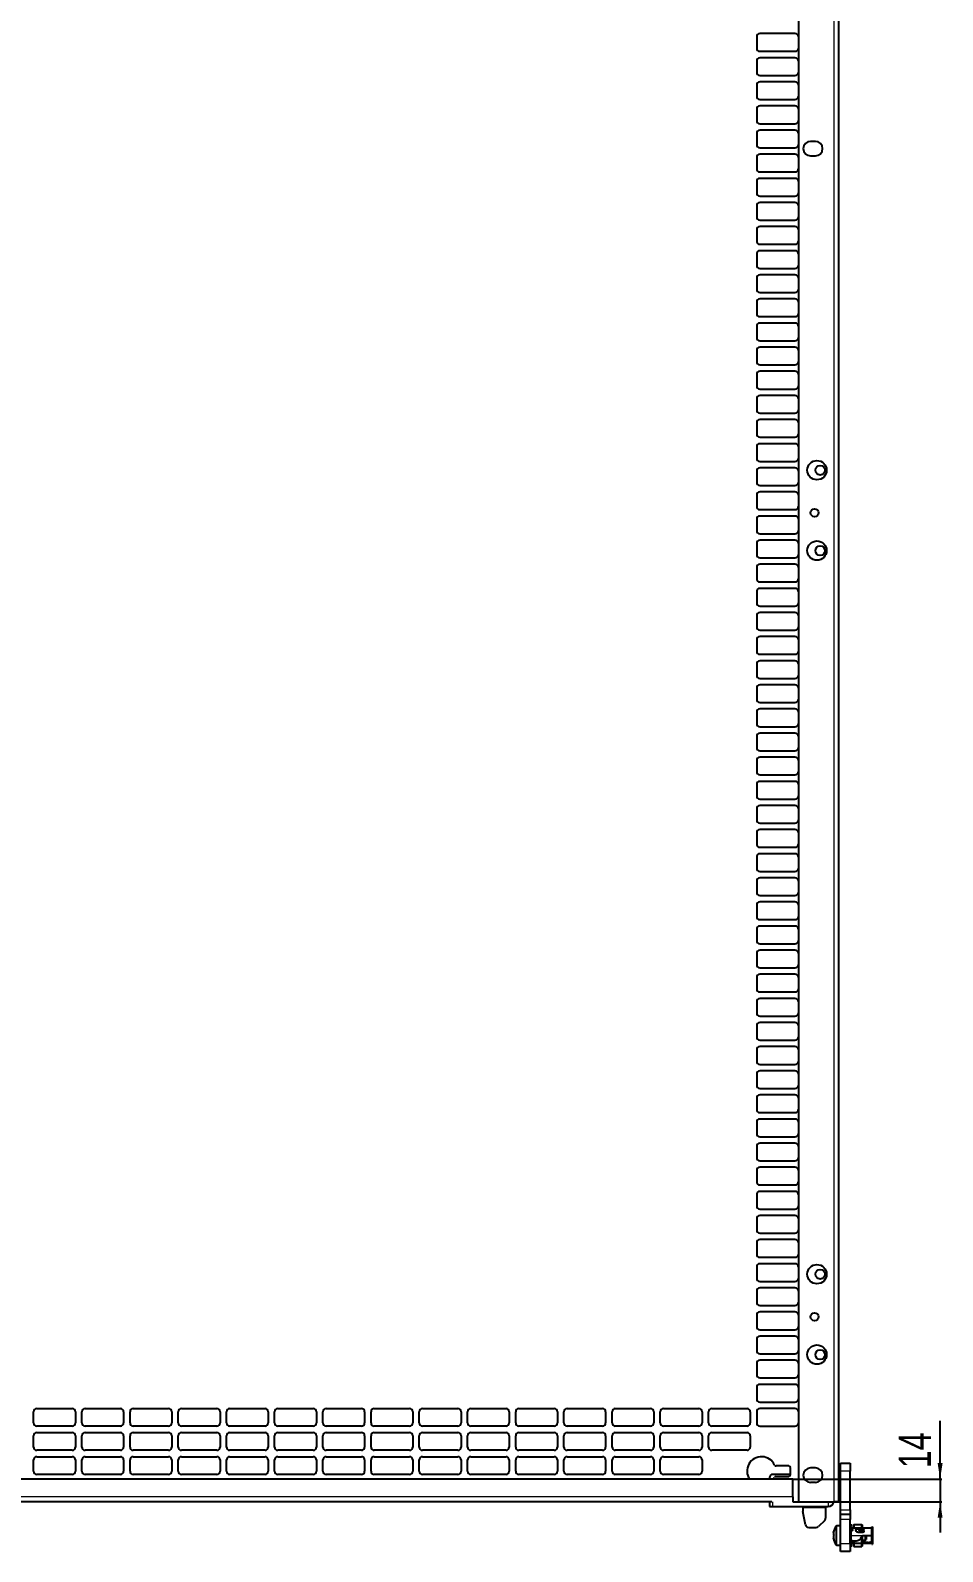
# Model space of a CAD drawing. Header units: millimetres. Extents: x -1052 to 1235, y -90 to 1990.
# Drawn here: x 667 to 1235, y 88 to 1034 of the extents above; entities that cross this region are included whole.
import ezdxf

# ---------------------------------------------------------------- set-up
doc = ezdxf.new("R2010")
doc.units = ezdxf.units.MM
doc.layers.add('FORMAT', color=7, linetype='Continuous')
doc.styles.add('SLDTEXTSTYLE0', font='TXT', dxfattribs={"width": 0.75})
doc.dimstyles.new('SLDDIMSTYLE1', dxfattribs={"dimtxt": 20, "dimasz": 10, "dimexe": 0, "dimexo": 0.0625, "dimgap": 5, "dimtad": 2, "dimdec": 1, "dimrnd": 1e-09, "dimzin": 12, "dimdsep": 46, "dimtxsty": 'SLDTEXTSTYLE0', "dimsah": 1, "dimcen": 0.09, "dimadec": 0, "dimazin": 3, "dimtfac": 1, "dimtmove": 0, "dimatfit": 0, "dimfxl": 0, "dimfrac": 2, "dimtolj": 1, "dimtzin": 12, "dimarcsym": 0})

# ---------------------------------------------------------------- blocks, each defined once
blk = doc.blocks.new('_D_8')
at = {"layer": 'FORMAT'}
for p, q in [((1233.38, 133.29), (1233.38, 169.69)), ((1141.74, 133.29), (1234.38, 133.29)), ((1233.38, 133.29), (1233.38, 119.29)), ((1141.74, 119.29), (1234.38, 119.29)), ((1233.38, 119.29), (1233.38, 100.06))]:
    blk.add_line(p, q, dxfattribs=at)
for points in [[(1233.38, 133.29), (1234.92, 143.29), (1231.84, 143.29)], [(1233.38, 119.29), (1231.84, 109.29), (1234.92, 109.29)]]:
    blk.add_solid(points, dxfattribs=at)
at = {"layer": 'FORMAT', "insert": (1207.6, 140.14), "char_height": 20, "attachment_point": 1, "rotation": 90, "style": 'SLDTEXTSTYLE0'}
blk.add_mtext('14', dxfattribs=at)

msp = doc.modelspace()

# ---------------------------------------------------------------- linework, layer by layer
at = {"color": 7, "linetype": 'Continuous', "lineweight": 25}
for p, q in [((1170.23, 1802.3), (1170.23, 119.3)), ((1145.23, 1773.1), (1145.23, 119.3)), ((1143.23, 1032.3), (1121.23, 1032.3)), ((1119.23, 1030.3), (1119.23, 1023.3)), ((1119.23, 1015.3), (1119.23, 1008.3)), ((1121.23, 1021.3), (1143.23, 1021.3)), ((1143.23, 1017.3), (1121.23, 1017.3)), ((1121.23, 1006.3), (1143.23, 1006.3)), ((1119.23, 1000.3), (1119.23, 993.3)), ((1143.23, 1002.3), (1121.23, 1002.3)), ((1119.23, 985.3), (1119.23, 978.3)), ((1121.23, 991.3), (1143.23, 991.3)), ((1143.23, 987.3), (1121.23, 987.3)), ((1121.23, 976.3), (1143.23, 976.3)), ((1119.23, 970.3), (1119.23, 963.3)), ((1143.23, 972.3), (1121.23, 972.3)), ((1155.73, 965.3), (1152.73, 965.3)), ((1121.23, 961.3), (1143.23, 961.3)), ((1143.23, 957.3), (1121.23, 957.3)), ((1152.73, 956.3), (1155.73, 956.3)), ((1119.23, 955.3), (1119.23, 948.3)), ((1121.23, 946.3), (1143.23, 946.3)), ((1119.23, 940.3), (1119.23, 933.3)), ((1143.23, 942.3), (1121.23, 942.3)), ((1121.23, 931.3), (1143.23, 931.3)), ((1143.23, 927.3), (1121.23, 927.3)), ((1119.23, 925.3), (1119.23, 918.3)), ((1119.23, 910.3), (1119.23, 903.3)), ((1121.23, 916.3), (1143.23, 916.3)), ((1143.23, 912.3), (1121.23, 912.3)), ((1121.23, 901.3), (1143.23, 901.3)), ((1119.23, 895.3), (1119.23, 888.3)), ((1143.23, 897.3), (1121.23, 897.3)), ((1119.23, 880.3), (1119.23, 873.3)), ((1121.23, 886.3), (1143.23, 886.3)), ((1143.23, 882.3), (1121.23, 882.3)), ((1121.23, 871.3), (1143.23, 871.3)), ((1119.23, 865.3), (1119.23, 858.3)), ((1143.23, 867.3), (1121.23, 867.3)), ((1121.23, 856.3), (1143.23, 856.3)), ((1143.23, 852.3), (1121.23, 852.3)), ((1119.23, 850.3), (1119.23, 843.3)), ((1119.23, 835.3), (1119.23, 828.3)), ((1121.23, 841.3), (1143.23, 841.3)), ((1143.23, 837.3), (1121.23, 837.3)), ((1121.23, 826.3), (1143.23, 826.3)), ((1119.23, 820.3), (1119.23, 813.3)), ((1143.23, 822.3), (1121.23, 822.3)), ((1119.23, 805.3), (1119.23, 798.3)), ((1121.23, 811.3), (1143.23, 811.3)), ((1143.23, 807.3), (1121.23, 807.3)), ((1121.23, 796.3), (1143.23, 796.3)), ((1119.23, 790.3), (1119.23, 783.3)), ((1143.23, 792.3), (1121.23, 792.3)), ((1121.23, 781.3), (1143.23, 781.3)), ((1143.23, 777.3), (1121.23, 777.3)), ((1119.23, 775.3), (1119.23, 768.3)), ((1121.23, 766.3), (1143.23, 766.3)), ((1119.23, 760.3), (1119.23, 753.3)), ((1143.23, 762.3), (1121.23, 762.3)), ((1121.23, 751.3), (1143.23, 751.3)), ((1119.23, 745.3), (1119.23, 738.3)), ((1143.23, 747.3), (1121.23, 747.3)), ((1119.23, 730.3), (1119.23, 723.3)), ((1121.23, 736.3), (1143.23, 736.3)), ((1143.23, 732.3), (1121.23, 732.3)), ((1121.23, 721.3), (1143.23, 721.3)), ((1119.23, 715.3), (1119.23, 708.3)), ((1143.23, 717.3), (1121.23, 717.3)), ((1119.23, 700.3), (1119.23, 693.3)), ((1121.23, 706.3), (1143.23, 706.3)), ((1143.23, 702.3), (1121.23, 702.3)), ((1121.23, 691.3), (1143.23, 691.3)), ((1119.23, 685.3), (1119.23, 678.3)), ((1143.23, 687.3), (1121.23, 687.3)), ((1121.23, 676.3), (1143.23, 676.3)), ((1143.23, 672.3), (1121.23, 672.3)), ((1119.23, 670.3), (1119.23, 663.3)), ((1119.23, 655.3), (1119.23, 648.3)), ((1121.23, 661.3), (1143.23, 661.3)), ((1143.23, 657.3), (1121.23, 657.3)), ((1121.23, 646.3), (1143.23, 646.3)), ((1119.23, 640.3), (1119.23, 633.3)), ((1143.23, 642.3), (1121.23, 642.3)), ((1119.23, 625.3), (1119.23, 618.3)), ((1121.23, 631.3), (1143.23, 631.3)), ((1143.23, 627.3), (1121.23, 627.3)), ((1121.23, 616.3), (1143.23, 616.3)), ((1119.23, 610.3), (1119.23, 603.3)), ((1143.23, 612.3), (1121.23, 612.3)), ((1121.23, 601.3), (1143.23, 601.3)), ((1143.23, 597.3), (1121.23, 597.3)), ((1119.23, 595.3), (1119.23, 588.3)), ((1119.23, 580.3), (1119.23, 573.3)), ((1121.23, 586.3), (1143.23, 586.3)), ((1143.23, 582.3), (1121.23, 582.3)), ((1121.23, 571.3), (1143.23, 571.3)), ((1119.23, 565.3), (1119.23, 558.3)), ((1143.23, 567.3), (1121.23, 567.3)), ((1119.23, 550.3), (1119.23, 543.3)), ((1121.23, 556.3), (1143.23, 556.3)), ((1143.23, 552.3), (1121.23, 552.3)), ((1121.23, 541.3), (1143.23, 541.3)), ((1119.23, 535.3), (1119.23, 528.3)), ((1143.23, 537.3), (1121.23, 537.3)), ((1121.23, 526.3), (1143.23, 526.3)), ((1143.23, 522.3), (1121.23, 522.3)), ((1119.23, 520.3), (1119.23, 513.3)), ((1121.23, 511.3), (1143.23, 511.3)), ((1119.23, 505.3), (1119.23, 498.3)), ((1143.23, 507.3), (1121.23, 507.3)), ((1121.23, 496.3), (1143.23, 496.3)), ((1143.23, 492.3), (1121.23, 492.3)), ((1119.23, 490.3), (1119.23, 483.3)), ((1119.23, 475.3), (1119.23, 468.3)), ((1121.23, 481.3), (1143.23, 481.3)), ((1143.23, 477.3), (1121.23, 477.3)), ((1121.23, 466.3), (1143.23, 466.3)), ((1119.23, 460.3), (1119.23, 453.3)), ((1143.23, 462.3), (1121.23, 462.3)), ((1119.23, 445.3), (1119.23, 438.3)), ((1121.23, 451.3), (1143.23, 451.3)), ((1143.23, 447.3), (1121.23, 447.3)), ((1121.23, 436.3), (1143.23, 436.3)), ((1119.23, 430.3), (1119.23, 423.3)), ((1143.23, 432.3), (1121.23, 432.3)), ((1121.23, 421.3), (1143.23, 421.3)), ((1143.23, 417.3), (1121.23, 417.3)), ((1119.23, 415.3), (1119.23, 408.3)), ((1119.23, 400.3), (1119.23, 393.3)), ((1121.23, 406.3), (1143.23, 406.3)), ((1143.23, 402.3), (1121.23, 402.3)), ((1121.23, 391.3), (1143.23, 391.3)), ((1119.23, 385.3), (1119.23, 378.3)), ((1143.23, 387.3), (1121.23, 387.3)), ((1119.23, 370.3), (1119.23, 363.3)), ((1121.23, 376.3), (1143.23, 376.3)), ((1143.23, 372.3), (1121.23, 372.3)), ((1121.23, 361.3), (1143.23, 361.3)), ((1119.23, 355.3), (1119.23, 348.3)), ((1143.23, 357.3), (1121.23, 357.3)), ((1121.23, 346.3), (1143.23, 346.3)), ((1143.23, 342.3), (1121.23, 342.3)), ((1119.23, 340.3), (1119.23, 333.3)), ((1121.23, 331.3), (1143.23, 331.3)), ((1119.23, 325.3), (1119.23, 318.3)), ((1143.23, 327.3), (1121.23, 327.3)), ((1121.23, 316.3), (1143.23, 316.3)), ((1143.23, 312.3), (1121.23, 312.3)), ((1119.23, 310.3), (1119.23, 303.3)), ((1119.23, 295.3), (1119.23, 288.3)), ((1121.23, 301.3), (1143.23, 301.3)), ((1143.23, 297.3), (1121.23, 297.3)), ((1121.23, 286.3), (1143.23, 286.3)), ((1119.23, 280.3), (1119.23, 273.3)), ((1143.23, 282.3), (1121.23, 282.3)), ((1119.23, 265.3), (1119.23, 258.3)), ((1121.23, 271.3), (1143.23, 271.3)), ((1143.23, 267.3), (1121.23, 267.3)), ((1121.23, 256.3), (1143.23, 256.3)), ((1119.23, 250.3), (1119.23, 243.3)), ((1143.23, 252.3), (1121.23, 252.3)), ((1121.23, 241.3), (1143.23, 241.3)), ((1143.23, 237.3), (1121.23, 237.3)), ((1119.23, 235.3), (1119.23, 228.3)), ((1119.23, 220.3), (1119.23, 213.3)), ((1121.23, 226.3), (1143.23, 226.3)), ((1143.23, 222.3), (1121.23, 222.3)), ((1121.23, 211.3), (1143.23, 211.3)), ((1119.23, 205.3), (1119.23, 198.3)), ((1143.23, 207.3), (1121.23, 207.3)), ((1119.23, 190.3), (1119.23, 183.3)), ((1121.23, 196.3), (1143.23, 196.3)), ((1143.23, 192.3), (1121.23, 192.3)), ((1121.23, 181.3), (1143.23, 181.3)), ((669.23, 168.3), (669.23, 175.3)), ((671.23, 177.3), (693.23, 177.3)), ((695.23, 175.3), (695.23, 168.3)), ((699.23, 168.3), (699.23, 175.3)), ((701.23, 177.3), (723.23, 177.3)), ((725.23, 175.3), (725.23, 168.3)), ((729.23, 168.3), (729.23, 175.3)), ((731.23, 177.3), (753.23, 177.3)), ((755.23, 175.3), (755.23, 168.3)), ((759.23, 168.3), (759.23, 175.3)), ((761.23, 177.3), (783.23, 177.3)), ((785.23, 175.3), (785.23, 168.3)), ((789.23, 168.3), (789.23, 175.3)), ((791.23, 177.3), (813.23, 177.3)), ((815.23, 175.3), (815.23, 168.3)), ((819.23, 168.3), (819.23, 175.3)), ((821.23, 177.3), (843.23, 177.3)), ((845.23, 175.3), (845.23, 168.3)), ((849.23, 168.3), (849.23, 175.3)), ((851.23, 177.3), (873.23, 177.3)), ((875.23, 175.3), (875.23, 168.3)), ((879.23, 168.3), (879.23, 175.3)), ((881.23, 177.3), (903.23, 177.3)), ((905.23, 175.3), (905.23, 168.3)), ((909.23, 168.3), (909.23, 175.3)), ((911.23, 177.3), (933.23, 177.3)), ((935.23, 175.3), (935.23, 168.3)), ((939.23, 168.3), (939.23, 175.3)), ((941.23, 177.3), (963.23, 177.3)), ((965.23, 175.3), (965.23, 168.3)), ((969.23, 168.3), (969.23, 175.3)), ((971.23, 177.3), (993.23, 177.3)), ((995.23, 175.3), (995.23, 168.3)), ((999.23, 168.3), (999.23, 175.3)), ((1001.23, 177.3), (1023.23, 177.3)), ((1025.23, 175.3), (1025.23, 168.3)), ((1029.23, 168.3), (1029.23, 175.3)), ((1031.23, 177.3), (1053.23, 177.3)), ((1055.23, 175.3), (1055.23, 168.3)), ((1059.23, 168.3), (1059.23, 175.3)), ((1061.23, 177.3), (1083.23, 177.3)), ((1085.23, 175.3), (1085.23, 168.3)), ((1089.23, 168.3), (1089.23, 175.3)), ((1091.23, 177.3), (1113.23, 177.3)), ((1115.23, 175.3), (1115.23, 168.3)), ((1119.23, 175.3), (1119.23, 168.3)), ((1143.23, 177.3), (1121.23, 177.3)), ((693.23, 166.3), (671.23, 166.3)), ((671.23, 162.3), (693.23, 162.3)), ((723.23, 166.3), (701.23, 166.3)), ((701.23, 162.3), (723.23, 162.3)), ((753.23, 166.3), (731.23, 166.3)), ((731.23, 162.3), (753.23, 162.3)), ((783.23, 166.3), (761.23, 166.3)), ((761.23, 162.3), (783.23, 162.3)), ((813.23, 166.3), (791.23, 166.3)), ((791.23, 162.3), (813.23, 162.3)), ((843.23, 166.3), (821.23, 166.3)), ((821.23, 162.3), (843.23, 162.3)), ((873.23, 166.3), (851.23, 166.3)), ((851.23, 162.3), (873.23, 162.3)), ((903.23, 166.3), (881.23, 166.3)), ((881.23, 162.3), (903.23, 162.3)), ((933.23, 166.3), (911.23, 166.3)), ((911.23, 162.3), (933.23, 162.3)), ((963.23, 166.3), (941.23, 166.3)), ((941.23, 162.3), (963.23, 162.3)), ((993.23, 166.3), (971.23, 166.3)), ((971.23, 162.3), (993.23, 162.3)), ((1023.23, 166.3), (1001.23, 166.3)), ((1001.23, 162.3), (1023.23, 162.3)), ((1053.23, 166.3), (1031.23, 166.3)), ((1031.23, 162.3), (1053.23, 162.3)), ((1083.23, 166.3), (1061.23, 166.3)), ((1061.23, 162.3), (1083.23, 162.3)), ((1113.23, 166.3), (1091.23, 166.3)), ((1091.23, 162.3), (1113.23, 162.3)), ((1121.23, 166.3), (1143.23, 166.3)), ((669.23, 153.3), (669.23, 160.3)), ((695.23, 160.3), (695.23, 153.3)), ((699.23, 153.3), (699.23, 160.3)), ((725.23, 160.3), (725.23, 153.3)), ((729.23, 153.3), (729.23, 160.3)), ((755.23, 160.3), (755.23, 153.3)), ((759.23, 153.3), (759.23, 160.3)), ((785.23, 160.3), (785.23, 153.3)), ((789.23, 153.3), (789.23, 160.3)), ((815.23, 160.3), (815.23, 153.3)), ((819.23, 153.3), (819.23, 160.3)), ((845.23, 160.3), (845.23, 153.3)), ((849.23, 153.3), (849.23, 160.3)), ((875.23, 160.3), (875.23, 153.3)), ((879.23, 153.3), (879.23, 160.3)), ((905.23, 160.3), (905.23, 153.3)), ((909.23, 153.3), (909.23, 160.3)), ((935.23, 160.3), (935.23, 153.3)), ((939.23, 153.3), (939.23, 160.3)), ((965.23, 160.3), (965.23, 153.3)), ((969.23, 153.3), (969.23, 160.3)), ((995.23, 160.3), (995.23, 153.3)), ((999.23, 153.3), (999.23, 160.3)), ((1025.23, 160.3), (1025.23, 153.3)), ((1029.23, 153.3), (1029.23, 160.3)), ((1055.23, 160.3), (1055.23, 153.3)), ((1059.23, 153.3), (1059.23, 160.3)), ((1085.23, 160.3), (1085.23, 153.3)), ((1089.23, 153.3), (1089.23, 160.3)), ((1115.23, 160.3), (1115.23, 153.3)), ((669.23, 138.3), (669.23, 145.3)), ((693.23, 151.3), (671.23, 151.3)), ((671.23, 147.3), (693.23, 147.3)), ((695.23, 145.3), (695.23, 138.3)), ((699.23, 138.3), (699.23, 145.3)), ((723.23, 151.3), (701.23, 151.3)), ((701.23, 147.3), (723.23, 147.3)), ((725.23, 145.3), (725.23, 138.3)), ((729.23, 138.3), (729.23, 145.3)), ((753.23, 151.3), (731.23, 151.3)), ((731.23, 147.3), (753.23, 147.3)), ((755.23, 145.3), (755.23, 138.3)), ((759.23, 138.3), (759.23, 145.3)), ((783.23, 151.3), (761.23, 151.3)), ((761.23, 147.3), (783.23, 147.3)), ((785.23, 145.3), (785.23, 138.3)), ((789.23, 138.3), (789.23, 145.3)), ((813.23, 151.3), (791.23, 151.3)), ((791.23, 147.3), (813.23, 147.3)), ((815.23, 145.3), (815.23, 138.3)), ((819.23, 138.3), (819.23, 145.3)), ((843.23, 151.3), (821.23, 151.3)), ((821.23, 147.3), (843.23, 147.3)), ((845.23, 145.3), (845.23, 138.3)), ((849.23, 138.3), (849.23, 145.3)), ((873.23, 151.3), (851.23, 151.3)), ((851.23, 147.3), (873.23, 147.3)), ((875.23, 145.3), (875.23, 138.3)), ((879.23, 138.3), (879.23, 145.3)), ((903.23, 151.3), (881.23, 151.3)), ((881.23, 147.3), (903.23, 147.3)), ((905.23, 145.3), (905.23, 138.3)), ((909.23, 138.3), (909.23, 145.3)), ((933.23, 151.3), (911.23, 151.3)), ((911.23, 147.3), (933.23, 147.3)), ((935.23, 145.3), (935.23, 138.3)), ((939.23, 138.3), (939.23, 145.3)), ((963.23, 151.3), (941.23, 151.3)), ((941.23, 147.3), (963.23, 147.3)), ((965.23, 145.3), (965.23, 138.3)), ((969.23, 138.3), (969.23, 145.3)), ((993.23, 151.3), (971.23, 151.3)), ((971.23, 147.3), (993.23, 147.3)), ((995.23, 145.3), (995.23, 138.3)), ((999.23, 138.3), (999.23, 145.3)), ((1023.23, 151.3), (1001.23, 151.3)), ((1001.23, 147.3), (1023.23, 147.3)), ((1025.23, 145.3), (1025.23, 138.3)), ((1029.23, 138.3), (1029.23, 145.3)), ((1053.23, 151.3), (1031.23, 151.3)), ((1031.23, 147.3), (1053.23, 147.3)), ((1055.23, 145.3), (1055.23, 138.3)), ((1059.23, 138.3), (1059.23, 145.3)), ((1083.23, 151.3), (1061.23, 151.3)), ((1061.23, 147.3), (1083.23, 147.3)), ((1085.23, 145.3), (1085.23, 138.3)), ((1113.23, 151.3), (1091.23, 151.3)), ((1171.38, 143.3), (1177.38, 143.3)), ((1171.38, 138.3), (1171.38, 143.3)), ((1177.38, 143.3), (1177.38, 138.3)), ((1141.73, 133.29), (312.73, 133.29)), ((693.23, 136.3), (671.23, 136.3)), ((723.23, 136.3), (701.23, 136.3)), ((753.23, 136.3), (731.23, 136.3)), ((783.23, 136.3), (761.23, 136.3)), ((813.23, 136.3), (791.23, 136.3)), ((843.23, 136.3), (821.23, 136.3)), ((873.23, 136.3), (851.23, 136.3)), ((903.23, 136.3), (881.23, 136.3)), ((933.23, 136.3), (911.23, 136.3)), ((963.23, 136.3), (941.23, 136.3)), ((993.23, 136.3), (971.23, 136.3)), ((1023.23, 136.3), (1001.23, 136.3)), ((1053.23, 136.3), (1031.23, 136.3)), ((1083.23, 136.3), (1061.23, 136.3)), ((1127.28, 134.3), (1127.28, 133.29)), ((1140.23, 136.3), (1129.28, 136.3)), ((1129.71, 133.29), (1130.38, 134.46)), ((1139.23, 141.54), (1131.28, 141.54)), ((1131.28, 135.04), (1139.23, 135.04)), ((1140.23, 136.04), (1140.23, 140.54)), ((1141.73, 122.39), (1141.73, 133.29)), ((1155.73, 140.3), (1152.73, 140.3)), ((1171.38, 114.3), (1171.38, 138.3)), ((1177.38, 114.3), (1177.38, 138.3)), ((1155.73, 131.3), (1152.73, 131.3)), ((1171.38, 130.8), (1170.23, 130.8)), ((1128.66, 119.29), (325.31, 119.29)), ((1127.28, 119.29), (1127.28, 116.3)), ((1127.28, 116.3), (1129.28, 116.3)), ((1129.28, 116.3), (1163.63, 116.3)), ((1141.73, 122.39), (1141.73, 119.29)), ((1141.73, 119.3), (1145.23, 119.3)), ((1145.23, 119.3), (1167.13, 119.3)), ((1147.98, 116.3), (1147.98, 115.7)), ((1147.98, 115.7), (1147.98, 113.3)), ((1162.13, 116.3), (1162.13, 115.7)), ((1162.13, 115.7), (1162.13, 109.13)), ((1170.23, 119.3), (1167.13, 119.3)), ((1170.23, 120.8), (1171.38, 120.8)), ((1171.38, 111.3), (1171.38, 114.3)), ((1177.38, 114.3), (1177.38, 111.3)), ((1149.66, 104.91), (1147.98, 113.3)), ((1161.55, 107.71), (1157.72, 103.88)), ((1171.38, 104.3), (1169.06, 104.3)), ((1177.38, 111.3), (1171.38, 111.3)), ((1171.38, 108.3), (1171.38, 111.3)), ((1171.38, 93.3), (1171.38, 108.3)), ((1177.38, 111.3), (1177.38, 108.3)), ((1177.38, 93.3), (1177.38, 108.3)), ((1177.88, 105.4), (1177.38, 105.4)), ((1177.88, 105.4), (1177.88, 103.93)), ((1179.38, 105.01), (1179.58, 105.14)), ((1179.38, 103.15), (1179.38, 105.01)), ((1179.58, 105.14), (1179.58, 103.15)), ((1179.58, 105.14), (1184.67, 105.14)), ((1184.67, 103.15), (1184.67, 105.14)), ((1184.67, 105.14), (1184.78, 104.91)), ((1184.78, 104.91), (1184.78, 103.15)), ((1151.62, 103.3), (1156.3, 103.3)), ((1166.96, 100.15), (1166.99, 100.15)), ((1177.38, 103.93), (1177.88, 103.93)), ((1177.38, 102.62), (1177.88, 102.62)), ((1177.88, 98.3), (1177.38, 98.3)), ((1177.38, 96.99), (1177.88, 96.99)), ((1177.88, 96.46), (1177.38, 96.46)), ((1177.88, 102.62), (1177.88, 103.93)), ((1177.88, 102.62), (1177.88, 98.3)), ((1177.88, 98.3), (1178.08, 98.3)), ((1177.88, 96.99), (1177.88, 96.46)), ((1177.88, 96.86), (1178.08, 96.85)), ((1177.88, 96.46), (1177.88, 91.2)), ((1177.88, 95.3), (1178.12, 95.3)), ((1178.18, 101.3), (1177.92, 101.3)), ((1178.08, 103.15), (1188.68, 103.15)), ((1178.33, 102.15), (1178.08, 102.15)), ((1178.33, 101.75), (1178.08, 101.75)), ((1178.33, 101.25), (1178.08, 101.25)), ((1178.08, 95.55), (1178.08, 98.3)), ((1178.18, 94.85), (1178.08, 94.85)), ((1178.18, 101.25), (1178.18, 101.75)), ((1178.18, 94.15), (1178.18, 95.17)), ((1180.98, 94.8), (1178.83, 94.8)), ((1178.88, 101.79), (1178.88, 101.67)), ((1179.38, 93.62), (1179.38, 94.8)), ((1179.58, 94.8), (1179.58, 93.6)), ((1180.98, 102.05), (1180.98, 101.37)), ((1182.18, 102.69), (1185.48, 102.69)), ((1183.9, 102.24), (1182.18, 102.24)), ((1182.18, 100.35), (1185.48, 100.35)), ((1183.05, 101.49), (1183.05, 101.52)), ((1183.1, 101.35), (1183.33, 101.06)), ((1183.93, 96.3), (1185.08, 98.3)), ((1183.93, 96.3), (1184.67, 96.3)), ((1184.67, 100.35), (1184.67, 101.12)), ((1184.67, 96.3), (1184.67, 97.58)), ((1184.67, 93.6), (1184.67, 96.3)), ((1184.78, 96.3), (1184.67, 96.3)), ((1184.78, 101.07), (1184.78, 100.35)), ((1184.78, 97.78), (1184.78, 96.3)), ((1184.78, 96.3), (1184.78, 93.63)), ((1184.78, 95.3), (1186.88, 95.3)), ((1185.98, 94.76), (1184.78, 94.64)), ((1185.08, 98.3), (1190.68, 98.3)), ((1185.98, 102.46), (1185.98, 102.25)), ((1185.98, 101.11), (1185.98, 102.25)), ((1185.98, 101.11), (1185.98, 100.79)), ((1185.98, 94.76), (1185.98, 95.3)), ((1185.98, 94.59), (1185.98, 94.76)), ((1186.88, 95.3), (1186.88, 98.3)), ((1186.88, 95.3), (1187.38, 95.8)), ((1187.38, 98.3), (1187.38, 95.8)), ((1188.68, 103.15), (1190.68, 103.15)), ((1190.68, 98.3), (1191.38, 98.3)), ((1190.88, 103.73), (1191.38, 103.73)), ((1190.88, 103.12), (1190.88, 103.73)), ((1190.88, 98.17), (1190.88, 98.3)), ((1190.88, 98.17), (1191.38, 98.17)), ((1190.88, 96.47), (1190.88, 98.17)), ((1190.88, 96.47), (1191.38, 96.47)), ((1190.88, 92.87), (1190.88, 96.47)), ((1191.38, 103.73), (1191.38, 102.45)), ((1191.38, 102.45), (1191.38, 98.3)), ((1191.38, 98.3), (1191.38, 98.17)), ((1191.38, 98.17), (1191.38, 96.47)), ((1191.38, 96.47), (1191.38, 92.87)), ((1169.06, 92.3), (1171.38, 92.3)), ((1171.38, 88.3), (1171.38, 93.3)), ((1177.38, 88.3), (1171.38, 88.3)), ((1177.38, 93.3), (1177.38, 88.3)), ((1177.38, 91.2), (1177.88, 91.2)), ((1179.38, 93.95), (1178.08, 93.95)), ((1178.08, 93.45), (1179.38, 93.45)), ((1178.18, 94.15), (1179.38, 94.15)), ((1179.58, 93.6), (1179.38, 93.62)), ((1179.38, 91.58), (1179.38, 93.62)), ((1179.58, 91.45), (1179.38, 91.58)), ((1179.58, 93.6), (1184.67, 93.6)), ((1179.58, 93.6), (1179.58, 91.45)), ((1179.58, 91.45), (1184.67, 91.45)), ((1184.78, 93.63), (1184.67, 93.6)), ((1184.67, 91.45), (1184.67, 93.6)), ((1184.78, 91.68), (1184.67, 91.45)), ((1185.48, 94.36), (1184.78, 94.36)), ((1188.68, 93.95), (1184.78, 93.95)), ((1184.78, 93.63), (1184.78, 91.68)), ((1184.78, 93.45), (1188.68, 93.45)), ((1188.68, 93.95), (1188.68, 93.45)), ((1188.68, 93.45), (1190.68, 93.45)), ((1190.18, 94.36), (1190.18, 93.9)), ((1190.68, 94.36), (1190.18, 94.36)), ((1190.18, 93.9), (1190.68, 93.9)), ((1190.68, 93.9), (1190.68, 94.36)), ((1190.88, 92.87), (1191.38, 92.87))]:
    msp.add_line(p, q, dxfattribs=at)
at = {"color": 8, "linetype": 'Continuous', "lineweight": 18}
for p, q in [((1167.13, 1773.1), (1167.13, 119.3)), ((1177.38, 138.3), (1171.38, 138.3)), ((1141.73, 122.39), (312.73, 122.39)), ((1129.28, 116.3), (1129.28, 119.29)), ((1147.98, 115.7), (1162.13, 115.7)), ((1163.63, 119.3), (1163.63, 116.3)), ((1171.38, 114.3), (1177.38, 114.3)), ((1168.61, 92.53), (1168.61, 104.07)), ((1169.06, 92.3), (1169.06, 104.3)), ((1177.38, 108.3), (1171.38, 108.3)), ((1178.08, 103.15), (1178.08, 102.15)), ((1178.08, 101.25), (1178.08, 98.3)), ((1178.08, 98.3), (1185.08, 98.3)), ((1178.08, 94.85), (1178.08, 93.95)), ((1178.33, 101.75), (1178.33, 102.15)), ((1182.18, 102.69), (1182.18, 102.24)), ((1185.48, 102.24), (1185.48, 102.69)), ((1190.68, 98.3), (1190.68, 103.15)), ((1190.68, 94.55), (1190.68, 98.3)), ((1171.38, 93.3), (1177.38, 93.3))]:
    msp.add_line(p, q, dxfattribs=at)
at = {"color": 7, "linetype": 'Continuous', "lineweight": 25, "flags": 128}
for points in [[(1177.88, 101.77), (1177.94, 101.76), (1178.08, 101.75)], [(1177.88, 101.37), (1177.88, 101.35), (1177.9, 101.33), (1177.91, 101.3), (1177.94, 101.29), (1177.97, 101.27), (1178, 101.26), (1178.04, 101.25), (1178.08, 101.25)], [(1177.88, 94.82), (1177.94, 94.84), (1178.08, 94.85)], [(1178.18, 101.42), (1178.14, 101.34), (1178.12, 101.3)], [(1177.88, 93.92), (1177.94, 93.93), (1178.08, 93.95)], [(1190.68, 93.45), (1190.82, 93.46), (1190.88, 93.48)]]:
    msp.add_lwpolyline(points, dxfattribs=at)
at = {"color": 7, "linetype": 'Continuous', "lineweight": 25}
for centre, radius in [((1156.73, 760.8), 6), ((1158.73, 760.8), 3), ((1155.23, 734.3), 2.5), ((1156.73, 710.8), 6), ((1158.73, 710.8), 3), ((1156.73, 260.8), 6), ((1158.73, 260.8), 3), ((1155.23, 234.3), 2.5), ((1156.73, 210.8), 6), ((1158.73, 210.8), 3)]:
    msp.add_circle(centre, radius, dxfattribs=at)
for centre, radius, start, end in [((1121.23, 1030.3), 2, 90, 180), ((1143.23, 1030.3), 2, 0, 90), ((1121.23, 1023.3), 2, 180, 270), ((1143.23, 1023.3), 2, 270, 0), ((1121.23, 1015.3), 2, 90, 180), ((1143.23, 1015.3), 2, 0, 90), ((1121.23, 1008.3), 2, 180, 270), ((1143.23, 1008.3), 2, 270, 0), ((1121.23, 1000.3), 2, 90, 180), ((1143.23, 1000.3), 2, 0, 90), ((1121.23, 993.3), 2, 180, 270), ((1121.23, 985.3), 2, 90, 180), ((1143.23, 993.3), 2, 270, 0), ((1143.23, 985.3), 2, 0, 90), ((1121.23, 978.3), 2, 180, 270), ((1143.23, 978.3), 2, 270, 0), ((1121.23, 970.3), 2, 90, 180), ((1143.23, 970.3), 2, 0, 90), ((1152.73, 960.8), 4.5, 90, 270), ((1155.73, 960.8), 4.5, 270, 90), ((1121.23, 963.3), 2, 180, 270), ((1121.23, 955.3), 2, 90, 180), ((1143.23, 963.3), 2, 270, 0), ((1143.23, 955.3), 2, 0, 90), ((1121.23, 948.3), 2, 180, 270), ((1143.23, 948.3), 2, 270, 0), ((1121.23, 940.3), 2, 90, 180), ((1143.23, 940.3), 2, 0, 90), ((1121.23, 933.3), 2, 180, 270), ((1121.23, 925.3), 2, 90, 180), ((1143.23, 933.3), 2, 270, 0), ((1143.23, 925.3), 2, 0, 90), ((1121.23, 918.3), 2, 180, 270), ((1143.23, 918.3), 2, 270, 0), ((1121.23, 910.3), 2, 90, 180), ((1143.23, 910.3), 2, 0, 90), ((1121.23, 903.3), 2, 180, 270), ((1143.23, 903.3), 2, 270, 0), ((1121.23, 895.3), 2, 90, 180), ((1143.23, 895.3), 2, 0, 90), ((1121.23, 888.3), 2, 180, 270), ((1121.23, 880.3), 2, 90, 180), ((1143.23, 888.3), 2, 270, 0), ((1143.23, 880.3), 2, 0, 90), ((1121.23, 873.3), 2, 180, 270), ((1143.23, 873.3), 2, 270, 0), ((1121.23, 865.3), 2, 90, 180), ((1143.23, 865.3), 2, 0, 90), ((1121.23, 858.3), 2, 180, 270), ((1121.23, 850.3), 2, 90, 180), ((1143.23, 858.3), 2, 270, 0), ((1143.23, 850.3), 2, 0, 90), ((1121.23, 843.3), 2, 180, 270), ((1143.23, 843.3), 2, 270, 0), ((1121.23, 835.3), 2, 90, 180), ((1143.23, 835.3), 2, 0, 90), ((1121.23, 828.3), 2, 180, 270), ((1143.23, 828.3), 2, 270, 0), ((1121.23, 820.3), 2, 90, 180), ((1143.23, 820.3), 2, 0, 90), ((1121.23, 813.3), 2, 180, 270), ((1121.23, 805.3), 2, 90, 180), ((1143.23, 813.3), 2, 270, 0), ((1143.23, 805.3), 2, 0, 90), ((1121.23, 798.3), 2, 180, 270), ((1143.23, 798.3), 2, 270, 0), ((1121.23, 790.3), 2, 90, 180), ((1143.23, 790.3), 2, 0, 90), ((1121.23, 783.3), 2, 180, 270), ((1121.23, 775.3), 2, 90, 180), ((1143.23, 783.3), 2, 270, 0), ((1143.23, 775.3), 2, 0, 90), ((1121.23, 768.3), 2, 180, 270), ((1143.23, 768.3), 2, 270, 0), ((1121.23, 760.3), 2, 90, 180), ((1143.23, 760.3), 2, 0, 90), ((1121.23, 753.3), 2, 180, 270), ((1143.23, 753.3), 2, 270, 0), ((1121.23, 745.3), 2, 90, 180), ((1121.23, 738.3), 2, 180, 270), ((1143.23, 745.3), 2, 0, 90), ((1143.23, 738.3), 2, 270, 0), ((1121.23, 730.3), 2, 90, 180), ((1143.23, 730.3), 2, 0, 90), ((1121.23, 723.3), 2, 180, 270), ((1143.23, 723.3), 2, 270, 0), ((1121.23, 715.3), 2, 90, 180), ((1143.23, 715.3), 2, 0, 90), ((1121.23, 708.3), 2, 180, 270), ((1121.23, 700.3), 2, 90, 180), ((1143.23, 708.3), 2, 270, 0), ((1143.23, 700.3), 2, 0, 90), ((1121.23, 693.3), 2, 180, 270), ((1143.23, 693.3), 2, 270, 0), ((1121.23, 685.3), 2, 90, 180), ((1143.23, 685.3), 2, 0, 90), ((1121.23, 678.3), 2, 180, 270), ((1121.23, 670.3), 2, 90, 180), ((1143.23, 678.3), 2, 270, 0), ((1143.23, 670.3), 2, 0, 90), ((1121.23, 663.3), 2, 180, 270), ((1143.23, 663.3), 2, 270, 0), ((1121.23, 655.3), 2, 90, 180), ((1143.23, 655.3), 2, 0, 90), ((1121.23, 648.3), 2, 180, 270), ((1143.23, 648.3), 2, 270, 0), ((1121.23, 640.3), 2, 90, 180), ((1143.23, 640.3), 2, 0, 90), ((1121.23, 633.3), 2, 180, 270), ((1121.23, 625.3), 2, 90, 180), ((1143.23, 633.3), 2, 270, 0), ((1143.23, 625.3), 2, 0, 90), ((1121.23, 618.3), 2, 180, 270), ((1143.23, 618.3), 2, 270, 0), ((1121.23, 610.3), 2, 90, 180), ((1143.23, 610.3), 2, 0, 90), ((1121.23, 603.3), 2, 180, 270), ((1121.23, 595.3), 2, 90, 180), ((1143.23, 603.3), 2, 270, 0), ((1143.23, 595.3), 2, 0, 90), ((1121.23, 588.3), 2, 180, 270), ((1143.23, 588.3), 2, 270, 0), ((1121.23, 580.3), 2, 90, 180), ((1143.23, 580.3), 2, 0, 90), ((1121.23, 573.3), 2, 180, 270), ((1143.23, 573.3), 2, 270, 0), ((1121.23, 565.3), 2, 90, 180), ((1121.23, 558.3), 2, 180, 270), ((1143.23, 565.3), 2, 0, 90), ((1143.23, 558.3), 2, 270, 0), ((1121.23, 550.3), 2, 90, 180), ((1143.23, 550.3), 2, 0, 90), ((1121.23, 543.3), 2, 180, 270), ((1143.23, 543.3), 2, 270, 0), ((1121.23, 535.3), 2, 90, 180), ((1143.23, 535.3), 2, 0, 90), ((1121.23, 528.3), 2, 180, 270), ((1121.23, 520.3), 2, 90, 180), ((1143.23, 528.3), 2, 270, 0), ((1143.23, 520.3), 2, 0, 90), ((1121.23, 513.3), 2, 180, 270), ((1143.23, 513.3), 2, 270, 0), ((1121.23, 505.3), 2, 90, 180), ((1143.23, 505.3), 2, 0, 90), ((1121.23, 498.3), 2, 180, 270), ((1121.23, 490.3), 2, 90, 180), ((1143.23, 498.3), 2, 270, 0), ((1143.23, 490.3), 2, 0, 90), ((1121.23, 483.3), 2, 180, 270), ((1143.23, 483.3), 2, 270, 0), ((1121.23, 475.3), 2, 90, 180), ((1143.23, 475.3), 2, 0, 90), ((1121.23, 468.3), 2, 180, 270), ((1143.23, 468.3), 2, 270, 0), ((1121.23, 460.3), 2, 90, 180), ((1143.23, 460.3), 2, 0, 90), ((1121.23, 453.3), 2, 180, 270), ((1121.23, 445.3), 2, 90, 180), ((1143.23, 453.3), 2, 270, 0), ((1143.23, 445.3), 2, 0, 90), ((1121.23, 438.3), 2, 180, 270), ((1143.23, 438.3), 2, 270, 0), ((1121.23, 430.3), 2, 90, 180), ((1143.23, 430.3), 2, 0, 90), ((1121.23, 423.3), 2, 180, 270), ((1121.23, 415.3), 2, 90, 180), ((1143.23, 423.3), 2, 270, 0), ((1143.23, 415.3), 2, 0, 90), ((1121.23, 408.3), 2, 180, 270), ((1143.23, 408.3), 2, 270, 0), ((1121.23, 400.3), 2, 90, 180), ((1143.23, 400.3), 2, 0, 90), ((1121.23, 393.3), 2, 180, 270), ((1143.23, 393.3), 2, 270, 0), ((1121.23, 385.3), 2, 90, 180), ((1143.23, 385.3), 2, 0, 90), ((1121.23, 378.3), 2, 180, 270), ((1121.23, 370.3), 2, 90, 180), ((1143.23, 378.3), 2, 270, 0), ((1143.23, 370.3), 2, 0, 90), ((1121.23, 363.3), 2, 180, 270), ((1143.23, 363.3), 2, 270, 0), ((1121.23, 355.3), 2, 90, 180), ((1143.23, 355.3), 2, 0, 90), ((1121.23, 348.3), 2, 180, 270), ((1121.23, 340.3), 2, 90, 180), ((1143.23, 348.3), 2, 270, 0), ((1143.23, 340.3), 2, 0, 90), ((1121.23, 333.3), 2, 180, 270), ((1143.23, 333.3), 2, 270, 0), ((1121.23, 325.3), 2, 90, 180), ((1143.23, 325.3), 2, 0, 90), ((1121.23, 318.3), 2, 180, 270), ((1121.23, 310.3), 2, 90, 180), ((1143.23, 318.3), 2, 270, 0), ((1143.23, 310.3), 2, 0, 90), ((1121.23, 303.3), 2, 180, 270), ((1143.23, 303.3), 2, 270, 0), ((1121.23, 295.3), 2, 90, 180), ((1143.23, 295.3), 2, 0, 90), ((1121.23, 288.3), 2, 180, 270), ((1143.23, 288.3), 2, 270, 0), ((1121.23, 280.3), 2, 90, 180), ((1143.23, 280.3), 2, 0, 90), ((1121.23, 273.3), 2, 180, 270), ((1121.23, 265.3), 2, 90, 180), ((1143.23, 273.3), 2, 270, 0), ((1143.23, 265.3), 2, 0, 90), ((1121.23, 258.3), 2, 180, 270), ((1143.23, 258.3), 2, 270, 0), ((1121.23, 250.3), 2, 90, 180), ((1143.23, 250.3), 2, 0, 90), ((1121.23, 243.3), 2, 180, 270), ((1121.23, 235.3), 2, 90, 180), ((1143.23, 243.3), 2, 270, 0), ((1143.23, 235.3), 2, 0, 90), ((1121.23, 228.3), 2, 180, 270), ((1143.23, 228.3), 2, 270, 0), ((1121.23, 220.3), 2, 90, 180), ((1143.23, 220.3), 2, 0, 90), ((1121.23, 213.3), 2, 180, 270), ((1143.23, 213.3), 2, 270, 0), ((1121.23, 205.3), 2, 90, 180), ((1143.23, 205.3), 2, 0, 90), ((1121.23, 198.3), 2, 180, 270), ((1121.23, 190.3), 2, 90, 180), ((1143.23, 198.3), 2, 270, 0), ((1143.23, 190.3), 2, 0, 90), ((1121.23, 183.3), 2, 180, 270), ((1143.23, 183.3), 2, 270, 0), ((671.23, 175.3), 2, 90, 180), ((693.23, 175.3), 2, 0, 90), ((701.23, 175.3), 2, 90, 180), ((723.23, 175.3), 2, 0, 90), ((731.23, 175.3), 2, 90, 180), ((753.23, 175.3), 2, 0, 90), ((761.23, 175.3), 2, 90, 180), ((783.23, 175.3), 2, 0, 90), ((791.23, 175.3), 2, 90, 180), ((813.23, 175.3), 2, 0, 90), ((821.23, 175.3), 2, 90, 180), ((843.23, 175.3), 2, 0, 90), ((851.23, 175.3), 2, 90, 180), ((873.23, 175.3), 2, 0, 90), ((881.23, 175.3), 2, 90, 180), ((903.23, 175.3), 2, 0, 90), ((911.23, 175.3), 2, 90, 180), ((933.23, 175.3), 2, 0, 90), ((941.23, 175.3), 2, 90, 180), ((963.23, 175.3), 2, 0, 90), ((971.23, 175.3), 2, 90, 180), ((993.23, 175.3), 2, 0, 90), ((1001.23, 175.3), 2, 90, 180), ((1023.23, 175.3), 2, 0, 90), ((1031.23, 175.3), 2, 90, 180), ((1053.23, 175.3), 2, 0, 90), ((1061.23, 175.3), 2, 90, 180), ((1083.23, 175.3), 2, 0, 90), ((1091.23, 175.3), 2, 90, 180), ((1113.23, 175.3), 2, 0, 90), ((1121.23, 175.3), 2, 90, 180), ((1143.23, 175.3), 2, 0, 90), ((671.23, 168.3), 2, 180, 270), ((671.23, 160.3), 2, 90, 180), ((693.23, 168.3), 2, 270, 0), ((693.23, 160.3), 2, 0, 90), ((701.23, 168.3), 2, 180, 270), ((701.23, 160.3), 2, 90, 180), ((723.23, 168.3), 2, 270, 0), ((723.23, 160.3), 2, 0, 90), ((731.23, 168.3), 2, 180, 270), ((731.23, 160.3), 2, 90, 180), ((753.23, 168.3), 2, 270, 0), ((753.23, 160.3), 2, 0, 90), ((761.23, 168.3), 2, 180, 270), ((761.23, 160.3), 2, 90, 180), ((783.23, 168.3), 2, 270, 0), ((783.23, 160.3), 2, 0, 90), ((791.23, 168.3), 2, 180, 270), ((791.23, 160.3), 2, 90, 180), ((813.23, 168.3), 2, 270, 0), ((813.23, 160.3), 2, 0, 90), ((821.23, 168.3), 2, 180, 270), ((821.23, 160.3), 2, 90, 180), ((843.23, 168.3), 2, 270, 0), ((843.23, 160.3), 2, 0, 90), ((851.23, 168.3), 2, 180, 270), ((851.23, 160.3), 2, 90, 180), ((873.23, 168.3), 2, 270, 0), ((873.23, 160.3), 2, 0, 90), ((881.23, 168.3), 2, 180, 270), ((881.23, 160.3), 2, 90, 180), ((903.23, 168.3), 2, 270, 0), ((903.23, 160.3), 2, 0, 90), ((911.23, 168.3), 2, 180, 270), ((911.23, 160.3), 2, 90, 180), ((933.23, 168.3), 2, 270, 0), ((933.23, 160.3), 2, 0, 90), ((941.23, 168.3), 2, 180, 270), ((941.23, 160.3), 2, 90, 180), ((963.23, 168.3), 2, 270, 0), ((963.23, 160.3), 2, 0, 90), ((971.23, 168.3), 2, 180, 270), ((971.23, 160.3), 2, 90, 180), ((993.23, 168.3), 2, 270, 0), ((993.23, 160.3), 2, 0, 90), ((1001.23, 168.3), 2, 180, 270), ((1001.23, 160.3), 2, 90, 180), ((1023.23, 168.3), 2, 270, 0), ((1023.23, 160.3), 2, 0, 90), ((1031.23, 168.3), 2, 180, 270), ((1031.23, 160.3), 2, 90, 180), ((1053.23, 168.3), 2, 270, 0), ((1053.23, 160.3), 2, 0, 90), ((1061.23, 168.3), 2, 180, 270), ((1061.23, 160.3), 2, 90, 180), ((1083.23, 168.3), 2, 270, 0), ((1083.23, 160.3), 2, 0, 90), ((1091.23, 168.3), 2, 180, 270), ((1091.23, 160.3), 2, 90, 180), ((1113.23, 168.3), 2, 270, 0), ((1113.23, 160.3), 2, 0, 90), ((1121.23, 168.3), 2, 180, 270), ((1143.23, 168.3), 2, 270, 0), ((671.23, 153.3), 2, 180, 270), ((693.23, 153.3), 2, 270, 0), ((701.23, 153.3), 2, 180, 270), ((723.23, 153.3), 2, 270, 0), ((731.23, 153.3), 2, 180, 270), ((753.23, 153.3), 2, 270, 0), ((761.23, 153.3), 2, 180, 270), ((783.23, 153.3), 2, 270, 0), ((791.23, 153.3), 2, 180, 270), ((813.23, 153.3), 2, 270, 0), ((821.23, 153.3), 2, 180, 270), ((843.23, 153.3), 2, 270, 0), ((851.23, 153.3), 2, 180, 270), ((873.23, 153.3), 2, 270, 0), ((881.23, 153.3), 2, 180, 270), ((903.23, 153.3), 2, 270, 0), ((911.23, 153.3), 2, 180, 270), ((933.23, 153.3), 2, 270, 0), ((941.23, 153.3), 2, 180, 270), ((963.23, 153.3), 2, 270, 0), ((971.23, 153.3), 2, 180, 270), ((993.23, 153.3), 2, 270, 0), ((1001.23, 153.3), 2, 180, 270), ((1023.23, 153.3), 2, 270, 0), ((1031.23, 153.3), 2, 180, 270), ((1053.23, 153.3), 2, 270, 0), ((1061.23, 153.3), 2, 180, 270), ((1083.23, 153.3), 2, 270, 0), ((1091.23, 153.3), 2, 180, 270), ((1113.23, 153.3), 2, 270, 0), ((671.23, 145.3), 2, 90, 180), ((693.23, 145.3), 2, 0, 90), ((701.23, 145.3), 2, 90, 180), ((723.23, 145.3), 2, 0, 90), ((731.23, 145.3), 2, 90, 180), ((753.23, 145.3), 2, 0, 90), ((761.23, 145.3), 2, 90, 180), ((783.23, 145.3), 2, 0, 90), ((791.23, 145.3), 2, 90, 180), ((813.23, 145.3), 2, 0, 90), ((821.23, 145.3), 2, 90, 180), ((843.23, 145.3), 2, 0, 90), ((851.23, 145.3), 2, 90, 180), ((873.23, 145.3), 2, 0, 90), ((881.23, 145.3), 2, 90, 180), ((903.23, 145.3), 2, 0, 90), ((911.23, 145.3), 2, 90, 180), ((933.23, 145.3), 2, 0, 90), ((941.23, 145.3), 2, 90, 180), ((963.23, 145.3), 2, 0, 90), ((971.23, 145.3), 2, 90, 180), ((993.23, 145.3), 2, 0, 90), ((1001.23, 145.3), 2, 90, 180), ((1023.23, 145.3), 2, 0, 90), ((1031.23, 145.3), 2, 90, 180), ((1053.23, 145.3), 2, 0, 90), ((1061.23, 145.3), 2, 90, 180), ((1083.23, 145.3), 2, 0, 90), ((1122.23, 138.29), 9, 25.15066, 213.74899), ((1131.28, 142.54), 1, 205.15066, 270), ((671.23, 138.3), 2, 180, 270), ((693.23, 138.3), 2, 270, 0), ((701.23, 138.3), 2, 180, 270), ((723.23, 138.3), 2, 270, 0), ((731.23, 138.3), 2, 180, 270), ((753.23, 138.3), 2, 270, 0), ((761.23, 138.3), 2, 180, 270), ((783.23, 138.3), 2, 270, 0), ((791.23, 138.3), 2, 180, 270), ((813.23, 138.3), 2, 270, 0), ((821.23, 138.3), 2, 180, 270), ((843.23, 138.3), 2, 270, 0), ((851.23, 138.3), 2, 180, 270), ((873.23, 138.3), 2, 270, 0), ((881.23, 138.3), 2, 180, 270), ((903.23, 138.3), 2, 270, 0), ((911.23, 138.3), 2, 180, 270), ((933.23, 138.3), 2, 270, 0), ((941.23, 138.3), 2, 180, 270), ((963.23, 138.3), 2, 270, 0), ((971.23, 138.3), 2, 180, 270), ((993.23, 138.3), 2, 270, 0), ((1001.23, 138.3), 2, 180, 270), ((1023.23, 138.3), 2, 270, 0), ((1031.23, 138.3), 2, 180, 270), ((1053.23, 138.3), 2, 270, 0), ((1061.23, 138.3), 2, 180, 270), ((1083.23, 138.3), 2, 270, 0), ((1129.28, 134.3), 2, 90, 180), ((1131.28, 134.04), 1, 90, 154.84934), ((1139.23, 140.54), 1, 0, 90), ((1139.23, 136.04), 1, 270, 0), ((1152.73, 135.8), 4.5, 90, 270), ((1155.73, 135.8), 4.5, 270, 90), ((1163.63, 119.9), 3.6, 270, 350.40593), ((1151.62, 105.3), 2, 191.30993, 270), ((1160.13, 109.13), 2, 315, 0), ((1176.78, 98.3), 10, 144.74847, 168.98794), ((1169.06, 103.76), 0.54, 90, 144.74847), ((1156.3, 105.3), 2, 270, 315), ((1176.78, 98.3), 10, 191.01947, 215.25153), ((1178.08, 103.35), 0.2, 180, 270), ((1178.06, 102.33), 0.183, 187.33387, 275.81244), ((1177.98, 95.22), 0.0996, 125.53317, 176.07208), ((1178.83, 95.55), 0.75, 180, 270), ((1180.98, 95.55), 0.75, 270, 285.04836), ((1190.68, 102.45), 0.7, 360, 90), ((1169.06, 92.84), 0.54, 215.25153, 270), ((1178.08, 93.25), 0.2, 90, 180), ((1190.68, 94.15), 0.2, 270, 360)]:
    msp.add_arc(centre, radius, start, end, dxfattribs=at)
for points, knots in [([(1166.96, 100.16), (1166.96, 100.16), (1166.96, 100.18), (1167.02, 100.43), (1167.09, 100.67), (1167.15, 100.82), (1167.17, 100.87), (1167.18, 100.87), (1167.18, 100.86), (1167.18, 100.85), (1167.17, 100.8), (1167.13, 100.62), (1167.05, 100.25), (1166.98, 99.81), (1166.95, 99.41), (1166.98, 99.07), (1167.05, 98.9), (1167.14, 98.76), (1167.17, 98.7), (1167.18, 98.65), (1167.18, 98.62), (1167.18, 98.6), (1167.18, 98.56), (1167.16, 98.48), (1167.08, 98.28), (1166.99, 98.04), (1166.95, 97.63), (1166.97, 97.14), (1167.04, 96.71), (1167.11, 96.37), (1167.14, 96.25), (1167.16, 96.16), (1167.17, 96.1), (1167.18, 96.06), (1167.18, 96.05), (1167.18, 96.04)], [0, 0, 0, 0, 0.038395, 0.101606, 0.171866, 0.187862, 0.204006, 0.207638, 0.210677, 0.21372, 0.218356, 0.231131, 0.28809, 0.360901, 0.404711, 0.448836, 0.549423, 0.579372, 0.5944, 0.600457, 0.603752, 0.607074, 0.610825, 0.617556, 0.643246, 0.744679, 0.792601, 0.841136, 0.935328, 0.958581, 0.973366, 0.983098, 0.992885, 0.996792, 1, 1, 1, 1]), ([(1166.98, 96.86), (1166.97, 96.83), (1166.95, 96.78), (1166.95, 96.61), (1166.98, 96.47), (1166.98, 96.45)], [0, 0, 0, 0, 0.387476, 0.882787, 1, 1, 1, 1]), ([(1167.18, 96.04), (1167.18, 96.04), (1167.18, 96.03), (1167.17, 96.03), (1167.13, 96.08), (1167.05, 96.25), (1166.98, 96.41), (1166.95, 96.47), (1166.96, 96.41), (1166.97, 96.38)], [0, 0, 0, 0, 0.014884, 0.035817, 0.093823, 0.3531, 0.661574, 0.856936, 1, 1, 1, 1]), ([(1177.88, 96.59), (1177.88, 96.59), (1177.88, 96.61), (1177.9, 96.64), (1177.94, 96.66), (1178.01, 96.65), (1178.06, 96.65), (1178.08, 96.65)], [0, 0, 0, 0, 0.195302, 0.377541, 0.538909, 0.761383, 1, 1, 1, 1]), ([(1177.88, 95.52), (1177.88, 95.53), (1177.88, 95.55), (1177.9, 95.58), (1177.94, 95.61), (1178.02, 95.62), (1178.07, 95.63), (1178.09, 95.64)], [0, 0, 0, 0, 0.1874623, 0.362386, 0.5172771, 0.7506419, 1, 1, 1, 1]), ([(1178.33, 102.15), (1178.39, 102.14), (1178.52, 102.13), (1178.68, 102.08), (1178.81, 101.99), (1178.87, 101.89), (1178.88, 101.81), (1178.88, 101.79)], [0, 0, 0, 0, 0.214393, 0.428789, 0.643061, 0.856854, 1, 1, 1, 1]), ([(1178.84, 101.52), (1178.82, 101.56), (1178.77, 101.63), (1178.63, 101.7), (1178.48, 101.74), (1178.37, 101.75), (1178.33, 101.75)], [0, 0, 0, 0, 0.252501, 0.531568, 0.811143, 1, 1, 1, 1]), ([(1178.88, 101.67), (1178.88, 101.62), (1178.86, 101.53), (1178.77, 101.41), (1178.63, 101.31), (1178.48, 101.26), (1178.37, 101.25), (1178.33, 101.25)], [0, 0, 0, 0, 0.214305, 0.42865, 0.642279, 0.856223, 1, 1, 1, 1]), ([(1180.98, 102.05), (1180.99, 102.13), (1181.02, 102.3), (1181.22, 102.49), (1181.52, 102.62), (1181.85, 102.68), (1182.08, 102.69), (1182.18, 102.69)], [0, 0, 0, 0, 0.2128333, 0.4258501, 0.6355415, 0.8465873, 1, 1, 1, 1]), ([(1182.18, 102.24), (1182.05, 102.24), (1181.78, 102.22), (1181.42, 102.13), (1181.15, 101.98), (1181, 101.79), (1180.99, 101.64), (1180.98, 101.58)], [0, 0, 0, 0, 0.212875, 0.425767, 0.637937, 0.847353, 1, 1, 1, 1]), ([(1182.18, 100.35), (1182.05, 100.36), (1181.78, 100.38), (1181.42, 100.57), (1181.15, 100.83), (1181, 101.12), (1180.99, 101.3), (1180.98, 101.37)], [0, 0, 0, 0, 0.213238, 0.42649, 0.63916, 0.849598, 1, 1, 1, 1]), ([(1183.93, 96.3), (1183.76, 96.08), (1183.41, 95.64), (1182.42, 95.17), (1181.66, 94.96), (1181.18, 94.82)], [0, 0, 0, 0, 0.2540266, 0.5265912, 1, 1, 1, 1]), ([(1183.46, 102.03), (1183.41, 102), (1183.31, 101.95), (1183.19, 101.83), (1183.1, 101.7), (1183.06, 101.59), (1183.05, 101.54), (1183.05, 101.52)], [0, 0, 0, 0, 0.225867, 0.451734, 0.677598, 0.903479, 1, 1, 1, 1]), ([(1183.05, 101.49), (1183.06, 101.45), (1183.07, 101.38), (1183.14, 101.3), (1183.25, 101.26), (1183.37, 101.27), (1183.44, 101.29), (1183.46, 101.3)], [0, 0, 0, 0, 0.225883, 0.451767, 0.67765, 0.903524, 1, 1, 1, 1]), ([(1183.33, 101.06), (1183.34, 101.05), (1183.35, 101.03), (1183.37, 101.02), (1183.37, 101.02)], [0, 0, 0, 0, 0.872289, 1, 1, 1, 1]), ([(1183.71, 100.99), (1183.66, 100.98), (1183.56, 100.95), (1183.44, 100.97), (1183.39, 101), (1183.37, 101.02)], [0, 0, 0, 0, 0.369126, 0.738256, 1, 1, 1, 1]), ([(1185.98, 102.25), (1185.48, 102.31), (1184.81, 102.39), (1183.92, 102.29), (1183.61, 102.12), (1183.46, 102.03)], [0, 0, 0, 0, 0.587693, 0.790818, 1, 1, 1, 1]), ([(1185.98, 101.11), (1185.48, 101.22), (1184.81, 101.37), (1183.92, 101.48), (1183.61, 101.36), (1183.46, 101.3)], [0, 0, 0, 0, 0.587693, 0.790818, 1, 1, 1, 1]), ([(1185.98, 100.82), (1185.55, 100.92), (1184.96, 101.06), (1184.15, 101.17), (1183.85, 101.05), (1183.71, 100.99)], [0, 0, 0, 0, 0.5666604, 0.7809048, 1, 1, 1, 1]), ([(1185.48, 102.69), (1185.54, 102.69), (1185.65, 102.69), (1185.8, 102.65), (1185.91, 102.59), (1185.97, 102.53), (1185.98, 102.48), (1185.98, 102.46)], [0, 0, 0, 0, 0.214445, 0.428893, 0.643239, 0.857188, 1, 1, 1, 1]), ([(1185.98, 100.79), (1185.98, 100.74), (1185.96, 100.64), (1185.88, 100.51), (1185.75, 100.41), (1185.61, 100.36), (1185.52, 100.35), (1185.48, 100.35)], [0, 0, 0, 0, 0.214373, 0.428779, 0.642592, 0.856666, 1, 1, 1, 1]), ([(1185.98, 94.59), (1185.98, 94.56), (1185.96, 94.51), (1185.88, 94.44), (1185.75, 94.39), (1185.61, 94.36), (1185.52, 94.36), (1185.48, 94.36)], [0, 0, 0, 0, 0.214295, 0.42863, 0.64223, 0.856153, 1, 1, 1, 1]), ([(1188.68, 93.95), (1188.96, 93.97), (1189.46, 94.02), (1189.96, 94.25), (1190.18, 94.36)], [0, 0, 0, 0, 0.559868, 1, 1, 1, 1]), ([(1188.68, 93.45), (1188.96, 93.48), (1189.46, 93.54), (1189.96, 93.79), (1190.18, 93.9)], [0, 0, 0, 0, 0.559911, 1, 1, 1, 1]), ([(1190.68, 93.45), (1190.68, 93.48), (1190.68, 93.54), (1190.68, 93.79), (1190.68, 93.9)], [0, 0, 0, 0, 0.559866, 1, 1, 1, 1])]:
    msp.add_open_spline(points, degree=3, knots=knots, dxfattribs=at)
at = {"color": 8, "linetype": 'Continuous', "lineweight": 18}
msp.add_open_spline([(1183.46, 101.3), (1183.5, 101.24), (1183.57, 101.16), (1183.65, 101.06), (1183.69, 101.01), (1183.71, 100.99)], degree=3, knots=[0, 0, 0, 0, 0.502362, 0.815418, 1, 1, 1, 1], dxfattribs=at)

# ---------------------------------------------------------------- dimensions: what is measured, and where the dimension line sits
at = {"layer": 'FORMAT'}
dim = msp.add_linear_dim(base=(1233.38, 119.29), p1=(1141.73, 133.29), p2=(1141.73, 119.29), angle=90, dimstyle='SLDDIMSTYLE1', dxfattribs=at)
dim.commit()
dim.dimension.update_dxf_attribs({"geometry": '_D_8', "text_midpoint": (1233.38, 154.92), "dimtype": 160})

doc.saveas('drawing.dxf')
